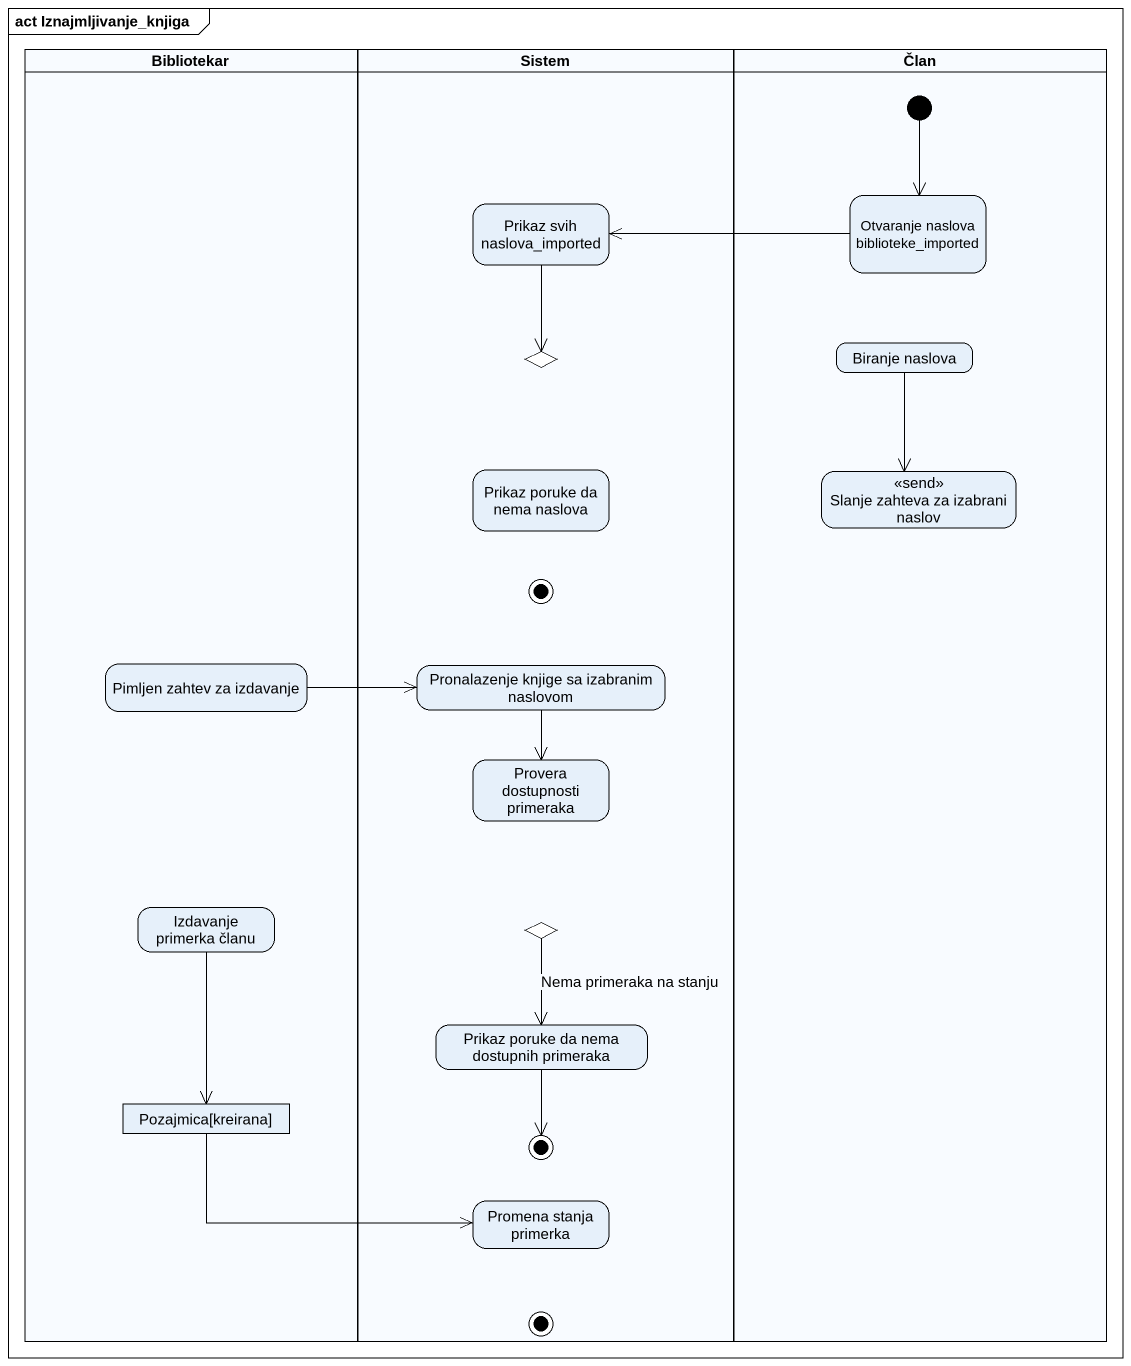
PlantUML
@startuml
mainframe act Iznajmljivanje_knjiga
hide empty description
state Bibliotekar <<partition>> {
  state "Pimljen zahtev za izdavanje" as Pimljen_zahtev_za_izdavanje
  state "Izdavanje primerka članu" as Izdavanje_primerka_članu
  state "Pozajmica[kreirana]" as Pozajmica_kreirana <<object>>
}
state Sistem <<partition>> {
  state "Prikaz svih naslova_imported" as Prikaz_svih_naslova_imported
  state choice1 <<choice>>
  state "Prikaz poruke da nema naslova" as Prikaz_poruke_da_nema
  state final1 <<end>>
  state "Pronalazenje knjige sa izabranim naslovom" as Pronalazenje_knjige_sa
  state "Provera dostupnosti primeraka" as Provera_dostupnosti
  state choice2 <<choice>>
  state "Prikaz poruke da nema dostupnih primeraka" as Prikaz_poruke_da_nema_2
  state final2 <<end>>
  state "Promena stanja primerka" as Promena_stanja_primerka
  state final3 <<end>>
}
state Član <<partition>> {
  state "Otvaranje naslova biblioteke_imported" as Otvaranje_naslova
  state "Biranje naslova" as Biranje_naslova
  state "Slanje zahteva za izabrani naslov" as Slanje_zahteva_za_izabrani <<send>>
  [*] --> Otvaranje_naslova
}
Prikaz_svih_naslova_imported --> choice1
Otvaranje_naslova -left-> Prikaz_svih_naslova_imported
Biranje_naslova --> Slanje_zahteva_za_izabrani
Pimljen_zahtev_za_izdavanje -right-> Pronalazenje_knjige_sa
Pronalazenje_knjige_sa --> Provera_dostupnosti
Izdavanje_primerka_članu --> Pozajmica_kreirana
choice2 --> Prikaz_poruke_da_nema_2 : Nema primeraka na stanju
Prikaz_poruke_da_nema_2 --> final2
Pozajmica_kreirana -right-> Promena_stanja_primerka
@enduml
